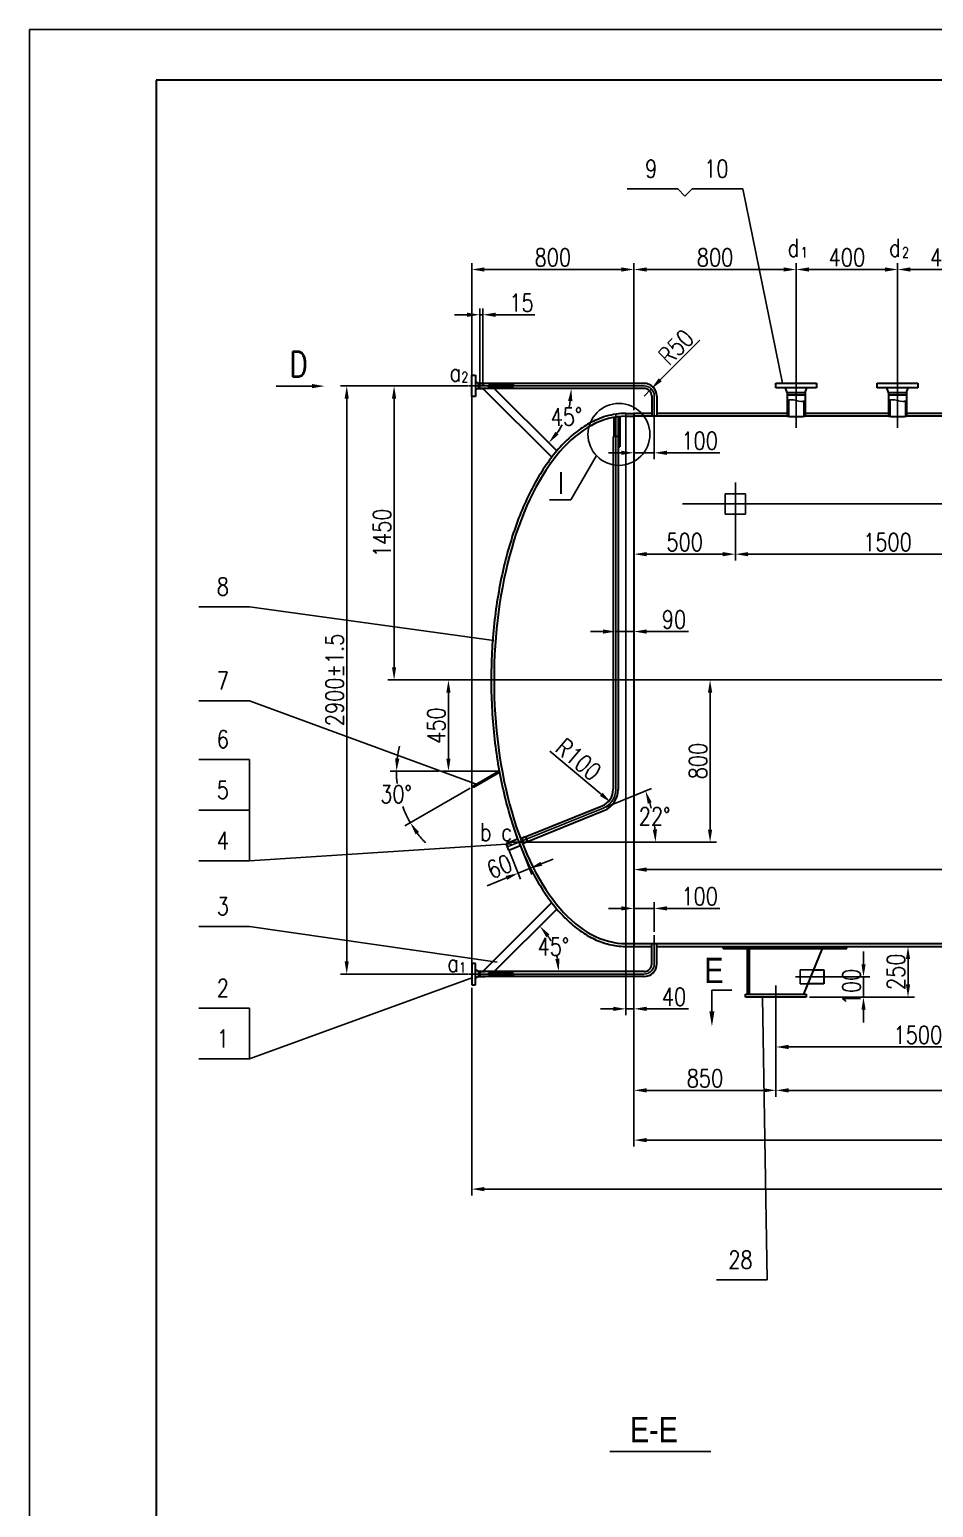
# Model space of a CAD drawing. Header units: millimetres. Extents: x -5725 to -4394, y 10788 to 11382.
# Drawn here: x -5724.9 to -5546.7, y 11091 to 11382.4 of the extents above; entities that cross this region are included whole.
import ezdxf
from ezdxf.enums import TextEntityAlignment as Align
from ezdxf.lldxf.tags import DXFTag

# ---------------------------------------------------------------- set-up
doc = ezdxf.new("R2010")
doc.units = ezdxf.units.MM
doc.linetypes.add('ACAD_ISO02W100', pattern=[15, 12, -3])
doc.layers.get('0').update_dxf_attribs({"lineweight": 30})
for name, color, linetype in [('1', 2, 'Continuous'), ('2', 3, 'D-1'), ('5', 5, 'ACAD_ISO02W100'), ('细实线层', 2, 'Continuous')]:
    doc.layers.add(name, color=color, linetype=linetype)
doc.styles.add('HZ', font='hztxt_e.shx', dxfattribs={"width": 0.95, "bigfont": 'HZTXT.SHX'})
doc.styles.add('HZTXT', font='simplex.shx', dxfattribs={"width": 0.8, "bigfont": 'HZTXT.SHX'})
doc.styles.get("Standard").update_dxf_attribs({"font": 'txt.shx', "bigfont": 'hztxt.shx'})
doc.styles.add('设备室字体', font='simplex.shx', dxfattribs={"width": 0.8, "bigfont": 'HZTXT.SHX'})
tags = doc.linetypes.add('D-1', pattern=[34, 30, -1.5, 1, -1.5]).pattern_tags.tags
tags[10:11] = [DXFTag(74, 4), DXFTag(75, 0), DXFTag(340, '0'), DXFTag(46, 1.0), DXFTag(50, 0.0), DXFTag(44, 0.0), DXFTag(45, 0.0)]
tags[8:9] = [DXFTag(74, 4), DXFTag(75, 0), DXFTag(340, '0'), DXFTag(46, 1.0), DXFTag(50, 0.0), DXFTag(44, 0.0), DXFTag(45, 0.0)]
tags[6:7] = [DXFTag(74, 4), DXFTag(75, 0), DXFTag(340, '0'), DXFTag(46, 1.0), DXFTag(50, 0.0), DXFTag(44, 0.0), DXFTag(45, 0.0)]
tags[4:5] = [DXFTag(74, 4), DXFTag(75, 0), DXFTag(340, '0'), DXFTag(46, 1.0), DXFTag(50, 0.0), DXFTag(44, 0.0), DXFTag(45, 0.0)]
doc.dimstyles.new('ISO-25', dxfattribs={"dimtxt": 3.5, "dimasz": 2.5, "dimexe": 1.25, "dimexo": 0.625, "dimtad": 1, "dimlfac": 15, "dimtxsty": 'Standard', "dimcen": 2.5, "dimadec": 0, "dimazin": 0, "dimtfac": 1, "dimtmove": 0, "dimatfit": 3, "dimfxl": 1.25, "dimarcsym": 0})

# ---------------------------------------------------------------- blocks, each defined once
blk = doc.blocks.new('*D110')
at = {"layer": '1', "color": 0, "lineweight": -2}
for p, q in [((-5637.73, 11312.79), (-5637.73, 11336.36)), ((-5605.73, 11307.35), (-5605.73, 11336.36)), ((-5635.23, 11335.11), (-5608.23, 11335.11))]:
    blk.add_line(p, q, dxfattribs=at)
at = {"layer": '1', "color": 0}
for points in [[(-5635.23, 11335.53), (-5635.23, 11334.7), (-5637.73, 11335.11)], [(-5608.23, 11335.53), (-5608.23, 11334.7), (-5605.73, 11335.11)]]:
    blk.add_solid(points, dxfattribs=at)
at = {"layer": 'DEFPOINTS', "color": 0}
for p in [(-5605.73, 11335.11), (-5637.73, 11312.16), (-5605.73, 11306.72)]:
    blk.add_point(p, dxfattribs=at)
at = {"layer": '1', "color": 0, "insert": (-5621.73, 11337.49), "char_height": 3.5, "attachment_point": 5, "style": 'HZTXT'}
blk.add_mtext('800', dxfattribs=at)
blk = doc.blocks.new('*D111')
at = {"layer": '1', "color": 0, "lineweight": -2}
for p, q in [((-5605.73, 11307.35), (-5605.73, 11336.36)), ((-5573.73, 11306.74), (-5573.73, 11336.36)), ((-5603.23, 11335.11), (-5576.23, 11335.11))]:
    blk.add_line(p, q, dxfattribs=at)
at = {"layer": '1', "color": 0}
for points in [[(-5603.23, 11335.53), (-5603.23, 11334.7), (-5605.73, 11335.11)], [(-5576.23, 11335.53), (-5576.23, 11334.7), (-5573.73, 11335.11)]]:
    blk.add_solid(points, dxfattribs=at)
at = {"layer": 'DEFPOINTS', "color": 0}
for p in [(-5573.73, 11335.11), (-5605.73, 11306.72), (-5573.73, 11306.11)]:
    blk.add_point(p, dxfattribs=at)
at = {"layer": '1', "color": 0, "insert": (-5589.73, 11337.49), "char_height": 3.5, "attachment_point": 5, "style": 'HZTXT'}
blk.add_mtext('800', dxfattribs=at)
blk = doc.blocks.new('*D112')
at = {"layer": '1', "color": 0, "lineweight": -2}
for p, q in [((-5573.73, 11306.74), (-5573.73, 11336.36)), ((-5553.73, 11313.35), (-5553.73, 11336.36)), ((-5571.23, 11335.11), (-5556.23, 11335.11))]:
    blk.add_line(p, q, dxfattribs=at)
at = {"layer": '1', "color": 0}
for points in [[(-5571.23, 11335.53), (-5571.23, 11334.7), (-5573.73, 11335.11)], [(-5556.23, 11335.53), (-5556.23, 11334.7), (-5553.73, 11335.11)]]:
    blk.add_solid(points, dxfattribs=at)
at = {"layer": 'DEFPOINTS', "color": 0}
for p in [(-5553.73, 11335.11), (-5553.73, 11312.72), (-5573.73, 11306.11)]:
    blk.add_point(p, dxfattribs=at)
at = {"layer": '1', "color": 0, "insert": (-5563.73, 11337.49), "char_height": 3.5, "attachment_point": 5, "style": 'HZTXT'}
blk.add_mtext('400', dxfattribs=at)
blk = doc.blocks.new('*D113')
at = {"layer": '1', "color": 0, "lineweight": -2}
for p, q in [((-5553.73, 11313.35), (-5553.73, 11336.36)), ((-5533.73, 11313.35), (-5533.73, 11336.36)), ((-5551.23, 11335.11), (-5536.23, 11335.11))]:
    blk.add_line(p, q, dxfattribs=at)
at = {"layer": '1', "color": 0}
for points in [[(-5551.23, 11335.53), (-5551.23, 11334.7), (-5553.73, 11335.11)], [(-5536.23, 11335.53), (-5536.23, 11334.7), (-5533.73, 11335.11)]]:
    blk.add_solid(points, dxfattribs=at)
at = {"layer": 'DEFPOINTS', "color": 0}
for p in [(-5533.73, 11335.11), (-5553.73, 11312.72), (-5533.73, 11312.72)]:
    blk.add_point(p, dxfattribs=at)
at = {"layer": '1', "color": 0, "insert": (-5543.73, 11337.49), "char_height": 3.5, "attachment_point": 5, "style": 'HZTXT'}
blk.add_mtext('400', dxfattribs=at)
blk = doc.blocks.new('*D115')
at = {"layer": '1', "color": 0, "lineweight": -2}
blk.add_line((-5622.31, 11240.11), (-5612.19, 11231.61), dxfattribs=at)
at = {"layer": '1', "color": 0}
blk.add_solid([(-5611.92, 11231.93), (-5612.45, 11231.29), (-5610.27, 11230)], dxfattribs=at)
at = {"layer": 'DEFPOINTS', "color": 0}
for p in [(-5613.33, 11232.57), (-5610.27, 11230)]:
    blk.add_point(p, dxfattribs=at)
at = {"layer": '1', "color": 0, "insert": (-5616.68, 11238.48), "char_height": 3.5, "attachment_point": 5, "rotation": 319.9974, "style": 'HZTXT'}
blk.add_mtext('R100', dxfattribs=at)
blk = doc.blocks.new('*D116')
at = {"layer": '1', "color": 0, "lineweight": -2}
for p, q in [((-5592.72, 11321.18), (-5600.55, 11313.34)), ((-5603.73, 11310.16), (-5602.32, 11311.58))]:
    blk.add_line(p, q, dxfattribs=at)
at = {"layer": '1', "color": 0}
blk.add_solid([(-5600.85, 11313.64), (-5600.26, 11313.05), (-5602.32, 11311.58)], dxfattribs=at)
at = {"layer": 'DEFPOINTS', "color": 0}
for p in [(-5603.73, 11310.16), (-5602.32, 11311.58)]:
    blk.add_point(p, dxfattribs=at)
at = {"layer": '1', "color": 0, "insert": (-5597.43, 11319.82), "char_height": 3.5, "attachment_point": 5, "rotation": 45, "style": 'HZTXT'}
blk.add_mtext('R50', dxfattribs=at)
blk = doc.blocks.new('*D117')
at = {"layer": '1', "color": 0, "lineweight": -2}
for p, q in [((-5605.73, 11204.48), (-5605.73, 11210.35)), ((-5601.73, 11204.48), (-5601.73, 11210.35)), ((-5608.23, 11209.1), (-5610.73, 11209.1)), ((-5605.73, 11209.1), (-5601.73, 11209.1)), ((-5599.23, 11209.1), (-5588.82, 11209.1))]:
    blk.add_line(p, q, dxfattribs=at)
at = {"layer": '1', "color": 0}
for points in [[(-5608.23, 11209.52), (-5608.23, 11208.69), (-5605.73, 11209.1)], [(-5599.23, 11209.52), (-5599.23, 11208.69), (-5601.73, 11209.1)]]:
    blk.add_solid(points, dxfattribs=at)
at = {"layer": 'DEFPOINTS', "color": 0}
for p in [(-5605.73, 11209.1), (-5605.73, 11203.85), (-5601.73, 11203.85)]:
    blk.add_point(p, dxfattribs=at)
at = {"layer": '1', "color": 0, "insert": (-5592.78, 11211.48), "char_height": 3.5, "attachment_point": 5, "style": 'HZTXT'}
blk.add_mtext('100', dxfattribs=at)
blk = doc.blocks.new('*D118')
at = {"layer": '1', "color": 0, "lineweight": -2}
for p, q in [((-5638.36, 11312.16), (-5654.29, 11312.16)), ((-5653.04, 11256.66), (-5653.04, 11309.66)), ((-5640.39, 11254.16), (-5654.29, 11254.16))]:
    blk.add_line(p, q, dxfattribs=at)
at = {"layer": '1', "color": 0}
for points in [[(-5653.46, 11309.66), (-5652.63, 11309.66), (-5653.04, 11312.16)], [(-5653.46, 11256.66), (-5652.63, 11256.66), (-5653.04, 11254.16)]]:
    blk.add_solid(points, dxfattribs=at)
at = {"layer": 'DEFPOINTS', "color": 0}
for p in [(-5653.04, 11312.16), (-5637.73, 11312.16), (-5639.77, 11254.16)]:
    blk.add_point(p, dxfattribs=at)
at = {"layer": '1', "color": 0, "insert": (-5655.42, 11283.16), "char_height": 3.5, "attachment_point": 5, "rotation": 90, "style": 'HZTXT'}
blk.add_mtext('1450', dxfattribs=at)
blk = doc.blocks.new('*D119')
at = {"layer": '1', "color": 0, "lineweight": -2}
for p, q in [((-5632.85, 11254.16), (-5643.57, 11254.16)), ((-5642.32, 11251.66), (-5642.32, 11238.66)), ((-5632.92, 11236.16), (-5643.57, 11236.16))]:
    blk.add_line(p, q, dxfattribs=at)
at = {"layer": '1', "color": 0}
for points in [[(-5642.74, 11251.66), (-5641.91, 11251.66), (-5642.32, 11254.16)], [(-5642.74, 11238.66), (-5641.91, 11238.66), (-5642.32, 11236.16)]]:
    blk.add_solid(points, dxfattribs=at)
at = {"layer": 'DEFPOINTS', "color": 0}
for p in [(-5632.22, 11254.16), (-5642.32, 11236.16), (-5632.3, 11236.16)]:
    blk.add_point(p, dxfattribs=at)
at = {"layer": '1', "color": 0, "insert": (-5644.7, 11245.16), "char_height": 3.5, "attachment_point": 5, "rotation": 90, "style": 'HZTXT'}
blk.add_mtext('450', dxfattribs=at)
blk = doc.blocks.new('*D120')
at = {"layer": '1', "color": 0, "lineweight": -2}
for p, q in [((-5611.83, 11263.7), (-5614.33, 11263.7)), ((-5609.33, 11256.37), (-5609.33, 11264.95)), ((-5609.33, 11263.7), (-5605.73, 11263.7)), ((-5605.73, 11256.37), (-5605.73, 11264.95)), ((-5603.23, 11263.7), (-5594.95, 11263.7))]:
    blk.add_line(p, q, dxfattribs=at)
at = {"layer": '1', "color": 0}
for points in [[(-5611.83, 11264.12), (-5611.83, 11263.29), (-5609.33, 11263.7)], [(-5603.23, 11264.12), (-5603.23, 11263.29), (-5605.73, 11263.7)]]:
    blk.add_solid(points, dxfattribs=at)
at = {"layer": 'DEFPOINTS', "color": 0}
for p in [(-5609.33, 11263.7), (-5609.33, 11255.75), (-5605.73, 11255.75)]:
    blk.add_point(p, dxfattribs=at)
at = {"layer": '1', "color": 0, "insert": (-5597.84, 11266.08), "char_height": 3.5, "attachment_point": 5, "style": 'HZTXT'}
blk.add_mtext('90', dxfattribs=at)
blk = doc.blocks.new('*D121')
at = {"layer": '1', "color": 0, "lineweight": -2}
for p, q in [((-5605.73, 11284.52), (-5605.73, 11277.72)), ((-5585.73, 11284.1), (-5585.73, 11277.72)), ((-5603.23, 11278.97), (-5588.23, 11278.97))]:
    blk.add_line(p, q, dxfattribs=at)
at = {"layer": '1', "color": 0}
for points in [[(-5603.23, 11279.38), (-5603.23, 11278.55), (-5605.73, 11278.97)], [(-5588.23, 11279.38), (-5588.23, 11278.55), (-5585.73, 11278.97)]]:
    blk.add_solid(points, dxfattribs=at)
at = {"layer": 'DEFPOINTS', "color": 0}
for p in [(-5605.73, 11285.15), (-5585.73, 11284.72), (-5585.73, 11278.97)]:
    blk.add_point(p, dxfattribs=at)
at = {"layer": '1', "color": 0, "insert": (-5595.73, 11281.34), "char_height": 3.5, "attachment_point": 5, "style": 'HZTXT'}
blk.add_mtext('500', dxfattribs=at)
blk = doc.blocks.new('*D122')
at = {"layer": '1', "color": 0, "lineweight": -2}
for p, q in [((-5585.73, 11286.25), (-5585.73, 11277.72)), ((-5525.73, 11288.25), (-5525.73, 11277.72)), ((-5583.23, 11278.97), (-5528.23, 11278.97))]:
    blk.add_line(p, q, dxfattribs=at)
at = {"layer": '1', "color": 0}
for points in [[(-5583.23, 11279.38), (-5583.23, 11278.55), (-5585.73, 11278.97)], [(-5528.23, 11279.38), (-5528.23, 11278.55), (-5525.73, 11278.97)]]:
    blk.add_solid(points, dxfattribs=at)
at = {"layer": 'DEFPOINTS', "color": 0}
for p in [(-5585.73, 11286.87), (-5525.73, 11288.87), (-5525.73, 11278.97)]:
    blk.add_point(p, dxfattribs=at)
at = {"layer": '1', "color": 0, "insert": (-5555.73, 11281.34), "char_height": 3.5, "attachment_point": 5, "style": 'HZTXT'}
blk.add_mtext('1500', dxfattribs=at)
blk = doc.blocks.new('*D124')
at = {"layer": '1', "color": 0, "lineweight": -2}
for p, q in [((-5560.46, 11198.1), (-5560.46, 11200.6)), ((-5567.67, 11195.6), (-5559.21, 11195.6)), ((-5560.46, 11191.6), (-5560.46, 11195.6)), ((-5571.11, 11191.6), (-5559.21, 11191.6)), ((-5560.46, 11189.1), (-5560.46, 11186.6))]:
    blk.add_line(p, q, dxfattribs=at)
at = {"layer": '1', "color": 0}
for points in [[(-5560.87, 11198.1), (-5560.04, 11198.1), (-5560.46, 11195.6)], [(-5560.87, 11189.1), (-5560.04, 11189.1), (-5560.46, 11191.6)]]:
    blk.add_solid(points, dxfattribs=at)
at = {"layer": 'DEFPOINTS', "color": 0}
for p in [(-5568.3, 11195.6), (-5560.46, 11195.6), (-5571.73, 11191.6)]:
    blk.add_point(p, dxfattribs=at)
at = {"layer": '1', "color": 0, "insert": (-5562.83, 11193.6), "char_height": 3.5, "attachment_point": 5, "rotation": 90, "style": 'HZTXT'}
blk.add_mtext('100', dxfattribs=at)
blk = doc.blocks.new('*D125')
at = {"layer": '1', "color": 0, "lineweight": -2}
for p, q in [((-5605.73, 11200.98), (-5605.73, 11171.97)), ((-5577.73, 11190.98), (-5577.73, 11171.97)), ((-5603.23, 11173.22), (-5580.23, 11173.22))]:
    blk.add_line(p, q, dxfattribs=at)
at = {"layer": '1', "color": 0}
for points in [[(-5603.23, 11173.64), (-5603.23, 11172.8), (-5605.73, 11173.22)], [(-5580.23, 11173.64), (-5580.23, 11172.8), (-5577.73, 11173.22)]]:
    blk.add_solid(points, dxfattribs=at)
at = {"layer": 'DEFPOINTS', "color": 0}
for p in [(-5605.73, 11201.6), (-5577.73, 11191.6), (-5577.73, 11173.22)]:
    blk.add_point(p, dxfattribs=at)
at = {"layer": '1', "color": 0, "insert": (-5591.73, 11175.59), "char_height": 3.5, "attachment_point": 5, "style": 'HZTXT'}
blk.add_mtext('850', dxfattribs=at)
blk = doc.blocks.new('*D126')
at = {"layer": '1', "color": 0, "lineweight": -2}
for p, q in [((-5521.73, 11194.98), (-5521.73, 11180.52)), ((-5577.73, 11190.98), (-5577.73, 11180.52)), ((-5575.23, 11181.77), (-5524.23, 11181.77))]:
    blk.add_line(p, q, dxfattribs=at)
at = {"layer": '1', "color": 0}
for points in [[(-5575.23, 11182.19), (-5575.23, 11181.35), (-5577.73, 11181.77)], [(-5524.23, 11182.19), (-5524.23, 11181.35), (-5521.73, 11181.77)]]:
    blk.add_solid(points, dxfattribs=at)
at = {"layer": 'DEFPOINTS', "color": 0}
for p in [(-5521.73, 11195.6), (-5577.73, 11191.6), (-5521.73, 11181.77)]:
    blk.add_point(p, dxfattribs=at)
at = {"layer": '1', "color": 0, "insert": (-5549.73, 11184.15), "char_height": 3.5, "attachment_point": 5, "style": 'HZTXT'}
blk.add_mtext('1500', dxfattribs=at)
blk = doc.blocks.new('*D131')
at = {"layer": '1', "color": 0, "lineweight": -2}
for p, q in [((-5293.73, 11190.98), (-5293.73, 11171.97)), ((-5577.73, 11175.76), (-5577.73, 11171.97)), ((-5575.23, 11173.22), (-5296.23, 11173.22))]:
    blk.add_line(p, q, dxfattribs=at)
at = {"layer": '1', "color": 0}
for points in [[(-5575.23, 11173.64), (-5575.23, 11172.8), (-5577.73, 11173.22)], [(-5296.23, 11173.64), (-5296.23, 11172.8), (-5293.73, 11173.22)]]:
    blk.add_solid(points, dxfattribs=at)
at = {"layer": 'DEFPOINTS', "color": 0}
for p in [(-5293.73, 11191.6), (-5577.73, 11176.38), (-5293.73, 11173.22)]:
    blk.add_point(p, dxfattribs=at)
at = {"layer": '1', "color": 0, "insert": (-5435.73, 11175.59), "char_height": 3.5, "attachment_point": 5, "style": 'HZTXT'}
blk.add_mtext('7100', dxfattribs=at)
blk = doc.blocks.new('*D133')
at = {"layer": '1', "color": 0, "lineweight": -2}
for p, q in [((-5571.11, 11201.6), (-5550.43, 11201.6)), ((-5551.68, 11194.1), (-5551.68, 11199.1)), ((-5571.11, 11191.6), (-5550.43, 11191.6))]:
    blk.add_line(p, q, dxfattribs=at)
at = {"layer": '1', "color": 0}
for points in [[(-5552.09, 11199.1), (-5551.26, 11199.1), (-5551.68, 11201.6)], [(-5552.09, 11194.1), (-5551.26, 11194.1), (-5551.68, 11191.6)]]:
    blk.add_solid(points, dxfattribs=at)
at = {"layer": 'DEFPOINTS', "color": 0}
for p in [(-5571.73, 11201.6), (-5551.68, 11201.6), (-5571.73, 11191.6)]:
    blk.add_point(p, dxfattribs=at)
at = {"layer": '1', "color": 0, "insert": (-5554.05, 11196.6), "char_height": 3.5, "attachment_point": 5, "rotation": 90, "style": 'HZTXT'}
blk.add_mtext('250', dxfattribs=at)
blk = doc.blocks.new('*D135')
at = {"layer": '1', "color": 0, "lineweight": -2}
for p, q in [((-5605.73, 11200.98), (-5605.73, 11162.15)), ((-5265.73, 11200.98), (-5265.73, 11162.15)), ((-5603.23, 11163.4), (-5268.23, 11163.4))]:
    blk.add_line(p, q, dxfattribs=at)
at = {"layer": '1', "color": 0}
for points in [[(-5603.23, 11163.82), (-5603.23, 11162.99), (-5605.73, 11163.4)], [(-5268.23, 11163.82), (-5268.23, 11162.99), (-5265.73, 11163.4)]]:
    blk.add_solid(points, dxfattribs=at)
at = {"layer": 'DEFPOINTS', "color": 0}
for p in [(-5605.73, 11201.6), (-5265.73, 11201.6), (-5265.73, 11163.4)]:
    blk.add_point(p, dxfattribs=at)
at = {"layer": '1', "color": 0, "insert": (-5435.73, 11165.78), "char_height": 3.5, "attachment_point": 5, "style": 'HZTXT'}
blk.add_mtext('8500', dxfattribs=at)
blk = doc.blocks.new('*D138')
at = {"layer": '1', "color": 0, "lineweight": -2}
for p, q in [((-5607.33, 11201.54), (-5607.33, 11188.04)), ((-5605.73, 11201.54), (-5605.73, 11188.04)), ((-5609.83, 11189.29), (-5612.33, 11189.29)), ((-5607.33, 11189.29), (-5605.73, 11189.29)), ((-5603.23, 11189.29), (-5594.95, 11189.29))]:
    blk.add_line(p, q, dxfattribs=at)
at = {"layer": '1', "color": 0}
for points in [[(-5609.83, 11189.71), (-5609.83, 11188.88), (-5607.33, 11189.29)], [(-5603.23, 11189.71), (-5603.23, 11188.88), (-5605.73, 11189.29)]]:
    blk.add_solid(points, dxfattribs=at)
at = {"layer": 'DEFPOINTS', "color": 0}
for p in [(-5607.33, 11202.16), (-5605.73, 11202.16), (-5605.73, 11189.29)]:
    blk.add_point(p, dxfattribs=at)
at = {"layer": '1', "color": 0, "insert": (-5597.84, 11191.67), "char_height": 3.5, "attachment_point": 5, "style": 'HZTXT'}
blk.add_mtext('40', dxfattribs=at)
blk = doc.blocks.new('*D139')
at = {"layer": '1', "color": 0, "lineweight": -2}
for p, q in [((-5237.57, 11253.54), (-5237.57, 11152.49)), ((-5637.73, 11193.44), (-5637.73, 11152.49)), ((-5240.07, 11153.74), (-5635.23, 11153.74))]:
    blk.add_line(p, q, dxfattribs=at)
at = {"layer": '1', "color": 0}
for points in [[(-5635.23, 11154.16), (-5635.23, 11153.32), (-5637.73, 11153.74)], [(-5240.07, 11154.16), (-5240.07, 11153.32), (-5237.57, 11153.74)]]:
    blk.add_solid(points, dxfattribs=at)
at = {"layer": 'DEFPOINTS', "color": 0}
for p in [(-5237.57, 11254.16), (-5637.73, 11194.06), (-5637.73, 11153.74)]:
    blk.add_point(p, dxfattribs=at)
at = {"layer": '1', "color": 0, "insert": (-5437.65, 11156.12), "char_height": 3.5, "attachment_point": 5, "style": 'HZTXT'}
blk.add_mtext('10006', dxfattribs=at)
blk = doc.blocks.new('*D140')
at = {"layer": '1', "color": 0, "lineweight": -2}
for p, q in [((-5638.36, 11312.16), (-5663.63, 11312.16)), ((-5662.38, 11198.66), (-5662.38, 11309.66)), ((-5638.36, 11196.16), (-5663.63, 11196.16))]:
    blk.add_line(p, q, dxfattribs=at)
at = {"layer": '1', "color": 0}
for points in [[(-5662.8, 11309.66), (-5661.97, 11309.66), (-5662.38, 11312.16)], [(-5662.8, 11198.66), (-5661.97, 11198.66), (-5662.38, 11196.16)]]:
    blk.add_solid(points, dxfattribs=at)
at = {"layer": 'DEFPOINTS', "color": 0}
for p in [(-5662.38, 11312.16), (-5637.73, 11312.16), (-5637.73, 11196.16)]:
    blk.add_point(p, dxfattribs=at)
at = {"layer": '1', "color": 0, "insert": (-5664.76, 11254.16), "char_height": 3.5, "attachment_point": 5, "rotation": 90, "style": 'HZTXT'}
blk.add_mtext('2900%%p1.5', dxfattribs=at)
blk = doc.blocks.new('*D145')
at = {"layer": '1', "color": 0, "lineweight": -2}
for p, q in [((-5619.76, 11254.16), (-5589.47, 11254.16)), ((-5590.72, 11224.66), (-5590.72, 11251.66)), ((-5619.76, 11222.16), (-5589.47, 11222.16))]:
    blk.add_line(p, q, dxfattribs=at)
at = {"layer": '1', "color": 0}
for points in [[(-5591.14, 11251.66), (-5590.3, 11251.66), (-5590.72, 11254.16)], [(-5591.14, 11224.66), (-5590.3, 11224.66), (-5590.72, 11222.16)]]:
    blk.add_solid(points, dxfattribs=at)
at = {"layer": 'DEFPOINTS', "color": 0}
for p in [(-5620.38, 11254.16), (-5590.72, 11254.16), (-5620.38, 11222.16)]:
    blk.add_point(p, dxfattribs=at)
at = {"layer": '1', "color": 0, "insert": (-5593.09, 11238.16), "char_height": 3.5, "attachment_point": 5, "rotation": 90, "style": 'HZTXT'}
blk.add_mtext('800', dxfattribs=at)
blk = doc.blocks.new('*D146')
at = {"layer": '1', "color": 0, "lineweight": -2}
for p, q in [((-5605.73, 11253.54), (-5605.73, 11215.51)), ((-5435.73, 11253.41), (-5435.73, 11215.51)), ((-5438.23, 11216.76), (-5603.23, 11216.76))]:
    blk.add_line(p, q, dxfattribs=at)
at = {"layer": '1', "color": 0}
for points in [[(-5603.23, 11217.18), (-5603.23, 11216.34), (-5605.73, 11216.76)], [(-5438.23, 11217.18), (-5438.23, 11216.34), (-5435.73, 11216.76)]]:
    blk.add_solid(points, dxfattribs=at)
at = {"layer": 'DEFPOINTS', "color": 0}
for p in [(-5605.73, 11254.16), (-5435.73, 11254.03), (-5605.73, 11216.76)]:
    blk.add_point(p, dxfattribs=at)
at = {"layer": '1', "color": 0, "insert": (-5520.73, 11219.13), "char_height": 3.5, "attachment_point": 5, "style": 'HZTXT'}
blk.add_mtext('4250', dxfattribs=at)
blk = doc.blocks.new('*D193')
at = {"layer": '1', "color": 0, "lineweight": -2}
for p, q in [((-5636.13, 11312.29), (-5636.13, 11327.44)), ((-5635.53, 11312.29), (-5635.53, 11327.44)), ((-5638.63, 11326.19), (-5641.13, 11326.19)), ((-5636.13, 11326.19), (-5635.53, 11326.19)), ((-5633.03, 11326.19), (-5625.28, 11326.19))]:
    blk.add_line(p, q, dxfattribs=at)
at = {"layer": '1', "color": 0}
for points in [[(-5638.63, 11326.6), (-5638.63, 11325.77), (-5636.13, 11326.19)], [(-5633.03, 11326.6), (-5633.03, 11325.77), (-5635.53, 11326.19)]]:
    blk.add_solid(points, dxfattribs=at)
at = {"layer": 'DEFPOINTS', "color": 0}
for p in [(-5635.53, 11326.19), (-5636.13, 11311.66), (-5635.53, 11311.66)]:
    blk.add_point(p, dxfattribs=at)
at = {"layer": '1', "color": 0, "insert": (-5627.91, 11328.56), "char_height": 3.5, "attachment_point": 5, "style": 'HZTXT'}
blk.add_mtext('15', dxfattribs=at)

msp = doc.modelspace()

# ---------------------------------------------------------------- linework, layer by layer
for p, q in [((-5699.94305, 11372.43691), (-5699.94305, 10798.43691)), ((-4893.94305, 11372.43691), (-5699.94305, 11372.43691)), ((-5637.73441, 11310.06101), (-5637.73441, 11314.26101)), ((-5637.73441, 11314.26101), (-5637.01441, 11314.26101)), ((-5637.01441, 11314.26101), (-5637.01441, 11310.06101)), ((-5636.37441, 11312.66101), (-5637.01441, 11312.96101)), ((-5603.73441, 11312.66101), (-5636.37441, 11312.66101)), ((-5636.37441, 11311.66101), (-5636.37441, 11312.66101)), ((-5636.37441, 11312.66101), (-5635.1442, 11312.66101)), ((-5636.13441, 11311.66101), (-5636.13441, 11312.66101)), ((-5629.50843, 11312.46101), (-5634.28655, 11312.46101)), ((-5577.73441, 11312.72101), (-5569.73441, 11312.72101)), ((-5577.73441, 11311.76101), (-5577.73441, 11312.72101)), ((-5569.73441, 11312.72101), (-5569.73441, 11311.76101)), ((-5557.73441, 11312.72101), (-5549.73441, 11312.72101)), ((-5557.73441, 11311.76101), (-5557.73441, 11312.72101)), ((-5549.73441, 11312.72101), (-5549.73441, 11311.76101)), ((-5637.01441, 11310.06101), (-5637.73441, 11310.06101)), ((-5636.37441, 11311.66101), (-5637.01441, 11311.36101)), ((-5603.73441, 11311.66101), (-5636.37441, 11311.66101)), ((-5636.37441, 11311.66101), (-5635.1442, 11311.66101)), ((-5635.53441, 11311.66101), (-5621.95968, 11298.08628)), ((-5629.60971, 11311.86101), (-5634.40354, 11311.86101)), ((-5633.27167, 11311.66101), (-5620.94881, 11299.33816)), ((-5602.23441, 11310.16101), (-5602.23441, 11306.16101)), ((-5601.23441, 11310.16101), (-5601.23441, 11306.16101)), ((-5569.73441, 11311.76101), (-5577.73441, 11311.76101)), ((-5575.51441, 11310.88101), (-5575.83441, 11311.76101)), ((-5575.51441, 11310.88101), (-5571.95441, 11310.88101)), ((-5575.51441, 11310.88101), (-5575.51441, 11306.16101)), ((-5575.51441, 11310.40101), (-5571.95441, 11310.40101)), ((-5571.95441, 11310.88101), (-5571.63441, 11311.76101)), ((-5571.95441, 11310.88101), (-5571.95441, 11306.16101)), ((-5549.73441, 11311.76101), (-5557.73441, 11311.76101)), ((-5555.51441, 11310.88101), (-5555.83441, 11311.76101)), ((-5555.51441, 11310.88101), (-5551.95441, 11310.88101)), ((-5555.51441, 11310.88101), (-5555.51441, 11306.16101)), ((-5555.51441, 11310.40101), (-5551.95441, 11310.40101)), ((-5551.95441, 11310.88101), (-5551.63441, 11311.76101)), ((-5551.95441, 11310.88101), (-5551.95441, 11306.16101)), ((-5607.33441, 11306.72101), (-5605.73441, 11306.72101)), ((-5605.73441, 11306.72101), (-5605.73441, 11201.60101)), ((-5602.23441, 11306.72101), (-5605.73441, 11306.72101)), ((-5575.51441, 11306.72101), (-5601.23441, 11306.72101)), ((-5575.27492, 11309.38021), (-5575.27492, 11309.37172)), ((-5575.27441, 11309.37183), (-5575.27441, 11306.14828)), ((-5572.19441, 11309.13755), (-5572.19441, 11306.14828)), ((-5555.51441, 11306.72101), (-5571.95441, 11306.72101)), ((-5555.27492, 11309.38021), (-5555.27492, 11309.37172)), ((-5555.27441, 11309.37183), (-5555.27441, 11306.14828)), ((-5552.19441, 11309.13755), (-5552.19441, 11306.14828)), ((-5534.87441, 11306.72101), (-5551.95441, 11306.72101)), ((-5609.63779, 11302.16101), (-5609.63779, 11305.95655)), ((-5608.83441, 11306.0744), (-5608.83441, 11232.57378)), ((-5608.51441, 11306.10743), (-5608.51441, 11300.16101)), ((-5607.33441, 11306.16101), (-5605.73441, 11306.16101)), ((-5575.51441, 11306.16101), (-5605.73441, 11306.16101)), ((-5575.27492, 11306.1483), (-5575.27492, 11306.14636)), ((-5555.51441, 11306.16101), (-5571.95441, 11306.16101)), ((-5534.87441, 11306.16101), (-5551.95441, 11306.16101)), ((-5609.83441, 11302.16101), (-5609.83441, 11232.57378)), ((-5608.83441, 11302.16101), (-5609.83441, 11302.16101)), ((-5608.83441, 11300.16101), (-5608.51441, 11300.16101)), ((-5632.29641, 11236.16101), (-5637.49256, 11233.16101)), ((-5632.25014, 11235.91059), (-5637.37256, 11232.95316)), ((-5637.37256, 11232.95316), (-5637.49256, 11233.16101)), ((-5627.87461, 11222.92429), (-5612.02329, 11229.32864)), ((-5627.5, 11221.9971), (-5611.64868, 11228.40146)), ((-5630.91652, 11221.91098), (-5628.67788, 11222.81545)), ((-5628.15247, 11223.00923), (-5627.87461, 11222.92429)), ((-5627.3183, 11223.14905), (-5627.87461, 11222.92429)), ((-5627.87461, 11222.92429), (-5627.5, 11221.9971)), ((-5626.94369, 11222.22187), (-5627.5, 11221.9971)), ((-5627.13286, 11223.22397), (-5626.75826, 11222.29679)), ((-5630.39207, 11220.61293), (-5630.91652, 11221.91098)), ((-5630.39207, 11220.61293), (-5628.17314, 11221.50943)), ((-5627.65408, 11221.71915), (-5627.5, 11221.9971)), ((-5635.53441, 11196.66101), (-5621.95968, 11210.23574)), ((-5633.27167, 11196.66101), (-5620.94881, 11208.98386)), ((-5607.33441, 11202.16101), (-5605.73441, 11202.16101)), ((-5607.33441, 11201.60101), (-5605.73441, 11201.60101)), ((-5605.73441, 11202.16101), (-5522.87441, 11202.16101)), ((-5605.73441, 11201.60101), (-5602.23441, 11201.60101)), ((-5602.23441, 11198.16101), (-5602.23441, 11202.16101)), ((-5601.23441, 11198.16101), (-5601.23441, 11202.16101)), ((-5601.23441, 11201.60101), (-5522.87441, 11201.60101)), ((-5588.13441, 11201.20101), (-5588.13441, 11201.60101)), ((-5563.73441, 11201.20101), (-5563.73441, 11201.60101)), ((-5588.13441, 11201.20101), (-5563.73441, 11201.20101)), ((-5583.33441, 11192.16101), (-5583.33441, 11201.20101)), ((-5582.93441, 11192.16101), (-5582.93441, 11201.20101)), ((-5572.21441, 11192.16101), (-5568.53441, 11201.20101)), ((-5637.73441, 11198.26101), (-5637.73441, 11194.06101)), ((-5637.01441, 11198.26101), (-5637.73441, 11198.26101)), ((-5637.01441, 11194.06101), (-5637.01441, 11198.26101)), ((-5636.37441, 11196.66101), (-5637.01441, 11196.96101)), ((-5603.73441, 11196.66101), (-5636.37441, 11196.66101)), ((-5636.37441, 11196.66101), (-5636.37441, 11195.66101)), ((-5636.37441, 11196.66101), (-5635.1442, 11196.66101)), ((-5636.13441, 11196.66101), (-5636.13441, 11195.66101)), ((-5629.60971, 11196.46101), (-5634.40354, 11196.46101)), ((-5629.50843, 11195.86101), (-5634.28655, 11195.86101)), ((-5570.26033, 11196.96124), (-5568.29924, 11196.96124)), ((-5568.29924, 11196.96124), (-5568.29924, 11194.24078)), ((-5637.73441, 11194.06101), (-5637.01441, 11194.06101)), ((-5636.37441, 11195.66101), (-5637.01441, 11195.36101)), ((-5603.73441, 11195.66101), (-5636.37441, 11195.66101)), ((-5636.37441, 11195.66101), (-5635.1442, 11195.66101)), ((-5568.29924, 11194.24078), (-5571.36777, 11194.24078)), ((-5583.73441, 11191.60101), (-5583.73441, 11192.16101)), ((-5583.73441, 11192.16101), (-5571.73441, 11192.16101)), ((-5577.73441, 11191.60101), (-5583.73441, 11191.60101)), ((-5571.73441, 11191.60101), (-5577.73441, 11191.60101)), ((-5571.73441, 11192.16101), (-5571.73441, 11191.60101))]:
    msp.add_line(p, q)
for centre, radius, start, end in [((-5603.73441, 11310.16101), 2.5, 0, 90), ((-5603.73441, 11310.16101), 1.5, 0, 90), ((-5573.73441, 11337.44294), 31.33253, 266.7432756, 273.2567244), ((-5553.73441, 11337.44294), 31.33253, 266.7432756, 273.2567244), ((-5613.33441, 11232.57378), 3.5, 292, 0), ((-5613.33441, 11232.57378), 4.5, 292, 0), ((-5603.73441, 11198.16101), 1.5, 270, 0), ((-5603.73441, 11198.16101), 2.5, 270, 0)]:
    msp.add_arc(centre, radius, start, end)
msp.add_ellipse((-5607.33441, 11254.16101), major_axis=(0, 52), ratio=0.5, start_param=0, end_param=3.141592654)
msp.add_open_spline([(-5607.33441, 11306.72101), (-5607.97941, 11306.72101), (-5608.62441, 11306.67495), (-5609.90994, 11306.49119), (-5610.55046, 11306.3535), (-5611.8229, 11305.98787), (-5612.4548, 11305.75993), (-5614.046, 11305.06814), (-5614.99677, 11304.54338), (-5616.85772, 11303.29291), (-5617.76794, 11302.56721), (-5619.53826, 11300.92536), (-5620.39837, 11300.00919), (-5622.05968, 11297.99813), (-5622.86088, 11296.90324), (-5624.39602, 11294.54801), (-5625.12995, 11293.28769), (-5626.52269, 11290.61661), (-5627.18149, 11289.20587), (-5628.41668, 11286.2507), (-5628.99308, 11284.70627), (-5630.057, 11281.50206), (-5630.54452, 11279.84228), (-5631.42513, 11276.42709), (-5631.81822, 11274.67169), (-5632.50544, 11271.08618), (-5632.79956, 11269.25608), (-5633.28545, 11265.54301), (-5633.47721, 11263.66005), (-5633.75613, 11259.86376), (-5633.84329, 11257.95045), (-5633.91199, 11254.11633), (-5633.89353, 11252.19553), (-5633.75122, 11248.36942), (-5633.62736, 11246.46412), (-5633.27568, 11242.69177), (-5633.04787, 11240.82474), (-5632.49093, 11237.15124), (-5632.1618, 11235.34478), (-5631.40605, 11231.81398), (-5630.97942, 11230.08964), (-5630.03356, 11226.74362), (-5629.51433, 11225.12194), (-5628.38914, 11222.00049), (-5627.7832, 11220.50074), (-5626.49136, 11217.64094), (-5625.80547, 11216.2809), (-5624.36123, 11213.71667), (-5623.60288, 11212.51249), (-5622.0218, 11210.27439), (-5621.19906, 11209.24047), (-5619.4977, 11207.35563), (-5618.61906, 11206.5047), (-5616.81493, 11204.99711), (-5615.8894, 11204.34044), (-5614.00151, 11203.23138), (-5613.0391, 11202.77902), (-5611.08949, 11202.08712), (-5610.10228, 11201.84765), (-5608.51936, 11201.63987), (-5607.92688, 11201.60101), (-5607.33441, 11201.60101)], degree=3, knots=[0, 0, 0, 0, 0.071349835, 0.071349835, 0.14269967, 0.14269967, 0.214049505, 0.214049505, 0.324126576, 0.324126576, 0.434203648, 0.434203648, 0.544280719, 0.544280719, 0.65435779, 0.65435779, 0.764434861, 0.764434861, 0.874511932, 0.874511932, 0.984589003, 0.984589003, 1.094666074, 1.094666074, 1.204743145, 1.204743145, 1.314820216, 1.314820216, 1.424897287, 1.424897287, 1.534974358, 1.534974358, 1.64505143, 1.64505143, 1.755128501, 1.755128501, 1.865205572, 1.865205572, 1.975282643, 1.975282643, 2.085359714, 2.085359714, 2.195436785, 2.195436785, 2.305513856, 2.305513856, 2.415590927, 2.415590927, 2.525667998, 2.525667998, 2.635745069, 2.635745069, 2.74582214, 2.74582214, 2.855899212, 2.855899212, 2.965976283, 2.965976283, 3.076053354, 3.076053354, 3.141592654, 3.141592654, 3.141592654, 3.141592654])
at = {"layer": '1'}
for p, q in [((-5597.08535, 11350.99281), (-5607.08535, 11350.99281)), ((-5595.67114, 11349.57859), (-5597.08535, 11350.99281)), ((-5594.25692, 11350.99281), (-5595.67114, 11349.57859)), ((-5584.25692, 11350.99281), (-5594.25692, 11350.99281)), ((-5584.25692, 11350.99281), (-5576.40123, 11312.72101)), ((-5676.31287, 11312.11536), (-5669.24132, 11312.11536)), ((-5637.73441, 11198.26101), (-5637.73441, 11310.06101)), ((-5605.73441, 11305.53601), (-5605.73441, 11297.7096)), ((-5601.73441, 11305.53601), (-5601.73441, 11297.7096)), ((-5613.14175, 11298.40062), (-5618.17796, 11289.67766)), ((-5608.23441, 11298.9596), (-5610.73441, 11298.9596)), ((-5605.73441, 11298.9596), (-5601.73441, 11298.9596)), ((-5599.23441, 11298.9596), (-5588.81774, 11298.9596)), ((-5618.17796, 11289.67766), (-5622.39553, 11289.67766)), ((-5681.56915, 11268.59457), (-5691.56915, 11268.59457)), ((-5681.56915, 11268.59457), (-5633.35684, 11261.92828)), ((-5681.56915, 11250.04563), (-5691.56915, 11250.04563)), ((-5681.56915, 11250.04563), (-5636.67019, 11233.54417)), ((-5681.56915, 11238.48889), (-5691.56915, 11238.48889)), ((-5681.56915, 11238.48889), (-5681.56915, 11218.48889)), ((-5644.19736, 11236.16101), (-5653.82413, 11236.16101)), ((-5632.29641, 11236.16101), (-5643.57236, 11236.16101)), ((-5638.03383, 11232.84851), (-5650.93996, 11225.39715)), ((-5611.25649, 11229.09918), (-5602.28788, 11232.72273)), ((-5681.56915, 11228.48889), (-5691.56915, 11228.48889)), ((-5618.02715, 11222.16101), (-5600.23489, 11222.16101)), ((-5681.56915, 11218.48889), (-5629.8639, 11221.81029)), ((-5630.42017, 11220.68247), (-5628.08463, 11214.9018)), ((-5628.19493, 11221.58152), (-5625.85938, 11215.80085)), ((-5681.56915, 11218.48889), (-5691.56915, 11218.48889)), ((-5626.32764, 11216.95983), (-5628.55288, 11216.06078)), ((-5624.00968, 11217.89635), (-5621.69172, 11218.83287)), ((-5630.87084, 11215.12426), (-5634.71093, 11213.57277)), ((-5681.56915, 11205.54145), (-5691.56915, 11205.54145)), ((-5681.56915, 11205.54145), (-5632.68908, 11198.51637)), ((-5681.56915, 11179.43813), (-5637.4969, 11195.46349)), ((-5590.35873, 11188.82423), (-5590.35873, 11193.00715)), ((-5590.35873, 11193.00715), (-5586.43303, 11193.00715)), ((-5577.73441, 11193.90741), (-5577.73441, 11190.29345)), ((-5579.4824, 11135.82577), (-5580.35984, 11191.60101)), ((-5681.56915, 11189.43813), (-5691.56915, 11189.43813)), ((-5681.56915, 11179.43813), (-5681.56915, 11189.43813)), ((-5681.56915, 11179.43813), (-5691.56915, 11179.43813)), ((-5579.4824, 11135.82577), (-5589.4824, 11135.82577)), ((-5610.45945, 11101.971), (-5590.5747, 11101.971))]:
    msp.add_line(p, q, dxfattribs=at)
msp.add_circle((-5608.69528, 11302.58943), 6.10878, dxfattribs=at)
for centre, radius, start, end in [((-5633.27167, 11311.66101), 15.18061, 345.9840089, 350.5536224), ((-5633.27167, 11311.66101), 15.18061, 324.4463776, 331.7763105), ((-5632.29641, 11236.16101), 20.27772, 165.8632707, 172.9316354), ((-5632.29641, 11236.16101), 20.27772, 180, 186.8570952), ((-5632.29641, 11236.16101), 20.27772, 200.0198717, 210), ((-5628.42905, 11222.16101), 26.94416, 14.4034114, 16.6819328), ((-5628.42905, 11222.16101), 26.94416, 5.3180672, 7.1517738), ((-5632.29641, 11236.16101), 20.27772, 217.0683646, 224.1367293), ((-5633.27167, 11196.66101), 12.68816, 28.5407172, 33.6924331), ((-5633.27167, 11196.66101), 12.68816, 11.3075669, 14.4829624)]:
    msp.add_arc(centre, radius, start, end, dxfattribs=at)
for points, knots in [([(-5634.32446, 11312.66101), (-5634.29033, 11312.53648), (-5634.25444, 11312.33092), (-5634.44032, 11312.01995), (-5634.40067, 11311.79949), (-5634.36592, 11311.66101)], [2.904596584, 2.904596584, 2.904596584, 2.904596584, 12.134373246, 18.333803984, 28.533009201, 28.533009201, 28.533009201, 28.533009201]), ([(-5629.53057, 11312.66101), (-5629.50792, 11312.59374), (-5629.48059, 11312.4251), (-5629.70468, 11312.10428), (-5629.60913, 11311.83062), (-5629.5329, 11311.66101)], [6.03032576, 6.03032576, 6.03032576, 6.03032576, 11.295105906, 19.320955962, 32.180709245, 32.180709245, 32.180709245, 32.180709245]), ([(-5575.51441, 11309.30935), (-5575.27235, 11309.38156), (-5574.35687, 11309.55811), (-5573.14909, 11308.95963), (-5572.2101, 11309.12688), (-5571.95441, 11309.19216)], [23.538398614, 23.538398614, 23.538398614, 23.538398614, 42.436926423, 94.653859195, 114.249355888, 114.249355888, 114.249355888, 114.249355888]), ([(-5555.51441, 11309.30935), (-5555.27235, 11309.38156), (-5554.35687, 11309.55811), (-5553.14909, 11308.95963), (-5552.2101, 11309.12688), (-5551.95441, 11309.19216)], [23.538398614, 23.538398614, 23.538398614, 23.538398614, 42.436926423, 94.653859195, 114.249355888, 114.249355888, 114.249355888, 114.249355888]), ([(-5634.32446, 11195.66101), (-5634.29033, 11195.78555), (-5634.25444, 11195.9911), (-5634.44032, 11196.30207), (-5634.40067, 11196.52253), (-5634.36592, 11196.66101)], [2.904596584, 2.904596584, 2.904596584, 2.904596584, 12.134373246, 18.333803984, 28.533009201, 28.533009201, 28.533009201, 28.533009201]), ([(-5629.53057, 11195.66101), (-5629.50792, 11195.72828), (-5629.48059, 11195.89692), (-5629.70468, 11196.21774), (-5629.60913, 11196.4914), (-5629.5329, 11196.66101)], [6.03032576, 6.03032576, 6.03032576, 6.03032576, 11.295105906, 19.320955962, 32.180709245, 32.180709245, 32.180709245, 32.180709245])]:
    msp.add_open_spline(points, degree=3, knots=knots, dxfattribs=at)
for points in [[(-5666.74132, 11312.11536), (-5669.24132, 11311.69869), (-5669.24132, 11312.53202)], [(-5618.71216, 11309.20381), (-5617.88166, 11309.13519), (-5618.09105, 11311.66101)], [(-5620.60326, 11302.56465), (-5621.23904, 11303.10339), (-5622.53735, 11300.9267)], [(-5608.23441, 11299.37626), (-5608.23441, 11298.54293), (-5605.73441, 11298.9596)], [(-5599.23441, 11299.37626), (-5599.23441, 11298.54293), (-5601.73441, 11298.9596)], [(-5652.00415, 11238.63057), (-5652.83589, 11238.68194), (-5652.57413, 11236.16101)], [(-5603.01204, 11229.75757), (-5602.22574, 11230.03356), (-5603.44686, 11232.25447)], [(-5648.82366, 11223.70808), (-5648.12903, 11224.16844), (-5649.85743, 11226.02215)], [(-5601.18465, 11224.67765), (-5602.01709, 11224.63899), (-5601.48489, 11222.16101)], [(-5624.16577, 11218.28268), (-5623.8536, 11217.51002), (-5626.32764, 11216.95983)], [(-5631.02693, 11215.51059), (-5630.71476, 11214.73794), (-5628.55288, 11216.06078)], [(-5623.03699, 11203.4354), (-5622.39255, 11203.96374), (-5624.29979, 11205.63289)], [(-5620.41516, 11199.1899), (-5621.24444, 11199.1078), (-5620.58351, 11196.66101)], [(-5589.85873, 11188.82423), (-5590.85873, 11188.82423), (-5590.35873, 11185.82423)]]:
    msp.add_solid(points, dxfattribs=at)
at = {"layer": '2'}
for p, q in [((-5573.73441, 11303.90338), (-5573.73441, 11315.43892)), ((-5553.73441, 11303.90338), (-5553.73441, 11315.43892)), ((-5553.73441, 11303.90338), (-5553.73441, 11315.43892)), ((-5638.24238, 11312.16101), (-5603.73441, 11312.16101)), ((-5601.73441, 11310.16101), (-5601.73441, 11305.21927)), ((-5609.33441, 11306.72101), (-5609.33441, 11232.57378)), ((-5607.33441, 11306.72101), (-5607.33441, 11201.60101)), ((-5601.73441, 11305.5533), (-5601.73441, 11306.72101)), ((-5585.73441, 11293.11211), (-5585.73441, 11284.72461)), ((-5275.8917, 11288.87069), (-5596.13608, 11288.87069)), ((-5639.76996, 11254.16101), (-5232.77596, 11254.16101)), ((-5630.85266, 11221.18181), (-5611.83598, 11228.86505)), ((-5630.77378, 11222.16101), (-5618.65215, 11222.16101)), ((-5601.73441, 11198.16101), (-5601.73441, 11203.85406)), ((-5638.24238, 11196.16101), (-5603.73441, 11196.16101)), ((-5567.22067, 11195.60101), (-5573.87344, 11195.60101))]:
    msp.add_line(p, q, dxfattribs=at)
for centre, radius, start, end in [((-5603.73441, 11310.16101), 2, 0, 90), ((-5613.33441, 11232.57378), 4, 292, 0), ((-5603.73441, 11198.16101), 2, 270, 0)]:
    msp.add_arc(centre, radius, start, end, dxfattribs=at)
at = {"layer": '5'}
for p, q in [((-5587.73441, 11288.87069), (-5587.73441, 11290.87069)), ((-5587.73441, 11290.87069), (-5583.73441, 11290.87069)), ((-5583.73441, 11290.87069), (-5583.73441, 11286.87069)), ((-5587.73441, 11286.87069), (-5587.73441, 11288.87069)), ((-5583.73441, 11286.87069), (-5587.73441, 11286.87069)), ((-5572.96288, 11196.96124), (-5572.96288, 11194.24078)), ((-5572.96288, 11196.96124), (-5570.26033, 11196.96124)), ((-5571.2885, 11194.24078), (-5572.96288, 11194.24078))]:
    msp.add_line(p, q, dxfattribs=at)
at = {"layer": '细实线层'}
for p, q in [((-5724.94305, 11382.43691), (-5724.94305, 10788.43691)), ((-4883.94305, 11382.43691), (-5724.94305, 11382.43691))]:
    msp.add_line(p, q, dxfattribs=at)

# ---------------------------------------------------------------- texts
at = {"style": 'HZ', "width": 0.85}
msp.add_text('E-E', height=5, dxfattribs=at).set_placement((-5606.52874, 11103.8195))
at = {"layer": '1', "width": 0.8}
for s, style, p in [('9', 'HZTXT', (-5602.32581, 11354.97646)), ('10', 'HZTXT', (-5589.49739, 11354.97646)), ('8', '设备室字体', (-5686.80961, 11272.57822)), ('7', '设备室字体', (-5686.80961, 11254.02929)), ('6', '设备室字体', (-5686.80961, 11242.47254)), ('5', '设备室字体', (-5686.80961, 11232.47254)), ('4', '设备室字体', (-5686.80961, 11222.47254)), ('3', '设备室字体', (-5686.80961, 11209.52511)), ('2', '设备室字体', (-5686.80961, 11193.42178)), ('1', '设备室字体', (-5686.80961, 11183.42178)), ('28', 'HZTXT', (-5584.72287, 11139.80943))]:
    msp.add_text(s, height=3.5, dxfattribs=dict(at, style=style)).set_placement(p, align=Align.MIDDLE)
at = {"layer": '1'}
for s, height, style, width, p in [('d', 3.5, 'HZTXT', 0.8, (-5575.4125, 11337.63361)), ('1', 2, 'HZTXT', 0.8, (-5572.86105, 11337.50735)), ('d', 3.5, 'HZTXT', 0.8, (-5555.4125, 11337.63361)), ('2', 2, 'HZTXT', 0.8, (-5552.86105, 11337.50735)), ('D', 5, '设备室字体', 0.8, (-5673.70759, 11313.91812)), ('a', 3.5, 'HZTXT', 0.8, (-5642.10534, 11313.03872)), ('2', 2, 'HZTXT', 0.8, (-5639.78093, 11312.91246)), ('Ⅰ', 5, '设备室字体', 0.8, (-5622.09851, 11290.33244)), ('b c', 3.5, 'HZTXT', 0.8, (-5636.1107, 11222.4182)), ('a', 3.5, 'HZTXT', 0.8, (-5642.53963, 11196.56732)), ('E', 5, 'HZ', 0.85, (-5591.83296, 11194.36948)), ('1', 2, 'HZTXT', 0.8, (-5640.21522, 11196.44107))]:
    msp.add_text(s, height=height, dxfattribs=dict(at, style=style, width=width)).set_placement(p)
at = {"layer": '1', "char_height": 3.5, "attachment_point": 5, "style": 'HZTXT'}
for s, insert, rotation in [('45%%d', (-5619.03229, 11306.06937), 1.8676578), ('60', (-5632.25252, 11217.35548), 22)]:
    msp.add_mtext(s, dxfattribs=dict(at, insert=insert, rotation=rotation))
for s, insert in [('100', (-5592.77608, 11301.3346)), ('30%%D', (-5652.65352, 11231.61847)), ('22%%D', (-5601.66355, 11227.26551)), ('45%%D', (-5621.63098, 11201.55368))]:
    msp.add_mtext(s, dxfattribs=dict(at, insert=insert))

# ---------------------------------------------------------------- dimensions: what is measured, and where the dimension line sits
at = {"layer": '1'}
for base, p1, p2, picture, middle in [((-5605.73441, 11335.11305), (-5637.73441, 11312.16101), (-5605.73441, 11306.72101), '*D110', (-5621.73441, 11337.48805)), ((-5573.73441, 11335.11305), (-5605.73441, 11306.72101), (-5573.73441, 11306.11041), '*D111', (-5589.73441, 11337.48805)), ((-5635.53441, 11326.18545), (-5636.13441, 11311.66101), (-5635.53441, 11311.66101), '*D193', (-5627.90941, 11328.56045)), ((-5525.73441, 11278.96741), (-5585.73441, 11286.87069), (-5525.73441, 11288.87069), '*D122', (-5555.73441, 11281.34241)), ((-5585.73441, 11278.96741), (-5605.73441, 11285.1453), (-5585.73441, 11284.72461), '*D121', (-5595.73441, 11281.34241)), ((-5605.73441, 11216.75842), (-5435.73441, 11254.03451), (-5605.73441, 11254.16101), '*D146', (-5520.73441, 11219.13342)), ((-5605.73441, 11189.29439), (-5607.33441, 11202.16101), (-5605.73441, 11202.16101), '*D138', (-5597.84274, 11191.66939)), ((-5293.73441, 11173.21897), (-5577.73441, 11176.38228), (-5293.73441, 11191.60101), '*D131', (-5435.73441, 11175.59397))]:
    dim = msp.add_linear_dim(base=base, p1=p1, p2=p2, dimstyle='ISO-25', override={"dimlfac": 25, "dimtxsty": 'HZTXT', "dimadec": 3}, dxfattribs=at)
    dim.commit()
    dim.dimension.update_dxf_attribs({"geometry": picture, "text_midpoint": middle})
for base, p1, p2, text, override, picture, middle in [((-5553.73441, 11335.11305), (-5573.73441, 11306.11041), (-5553.73441, 11312.72101), '400', {"dimlfac": 25, "dimtxsty": 'HZTXT', "dimadec": 3, "dimtmove": 1}, '*D112', (-5563.73441, 11337.48805)), ((-5533.73441, 11335.11305), (-5553.73441, 11312.72101), (-5533.73441, 11312.72101), '400', {"dimlfac": 25, "dimtxsty": 'HZTXT', "dimadec": 3, "dimtmove": 1}, '*D113', (-5543.73441, 11337.48805)), ((-5637.73441, 11153.7416), (-5237.57442, 11254.16101), (-5637.73441, 11194.06101), '10006', {"dimlfac": 25, "dimtxsty": 'HZTXT', "dimadec": 3}, '*D139', (-5437.65441, 11156.1166)), ((-5577.73441, 11173.21897), (-5605.73441, 11201.60101), (-5577.73441, 11191.60101), '850', {"dimlfac": 25, "dimtxsty": 'HZTXT', "dimadec": 3}, '*D125', (-5591.73441, 11175.59397)), ((-5265.73441, 11163.40295), (-5605.73441, 11201.60101), (-5265.73441, 11201.60101), '8500', {"dimlfac": 25, "dimtxsty": 'HZTXT', "dimadec": 3}, '*D135', (-5435.73441, 11165.77795)), ((-5521.73441, 11181.77016), (-5577.73441, 11191.60101), (-5521.73441, 11195.60101), '1500', {"dimlfac": 25, "dimtxsty": 'HZTXT', "dimadec": 3}, '*D126', (-5549.73441, 11184.14516))]:
    dim = msp.add_linear_dim(base=base, p1=p1, p2=p2, text=text, dimstyle='ISO-25', override=override, dxfattribs=at)
    dim.commit()
    dim.dimension.update_dxf_attribs({"geometry": picture, "text_midpoint": middle})
dim = msp.add_radius_dim(center=(-5603.73441, 11310.16101), mpoint=(-5602.32019, 11311.57522), dimstyle='ISO-25', override={"dimlfac": 25, "dimtxsty": 'HZTXT', "dimadec": 3}, dxfattribs=at)
dim.commit()
dim.dimension.update_dxf_attribs({"geometry": '*D116', "text_midpoint": (-5597.42937, 11319.8248)})
dim = msp.add_linear_dim(base=(-5662.38394, 11312.16101), p1=(-5637.73441, 11196.16101), p2=(-5637.73441, 11312.16101), angle=90, text='2900%%p1.5', dimstyle='ISO-25', override={"dimlfac": 25, "dimtxsty": 'HZTXT', "dimadec": 3}, dxfattribs=at)
dim.commit()
dim.dimension.update_dxf_attribs({"geometry": '*D140', "text_midpoint": (-5664.75894, 11254.16101)})
for base, p1, p2, picture, middle in [((-5653.04184, 11312.16101), (-5639.76996, 11254.16101), (-5637.73441, 11312.16101), '*D118', (-5655.41684, 11283.16101)), ((-5642.32236, 11236.16101), (-5632.22341, 11254.16101), (-5632.29641, 11236.16101), '*D119', (-5644.69736, 11245.16101)), ((-5590.71978, 11254.16101), (-5620.38482, 11222.16101), (-5620.38482, 11254.16101), '*D145', (-5593.09478, 11238.16101)), ((-5551.67593, 11201.60101), (-5571.73441, 11191.60101), (-5571.73441, 11201.60101), '*D133', (-5554.05093, 11196.60101))]:
    dim = msp.add_linear_dim(base=base, p1=p1, p2=p2, angle=90, dimstyle='ISO-25', override={"dimlfac": 25, "dimtxsty": 'HZTXT', "dimadec": 3}, dxfattribs=at)
    dim.commit()
    dim.dimension.update_dxf_attribs({"geometry": picture, "text_midpoint": middle})
for base, p1, p2, picture, middle in [((-5609.33441, 11263.70336), (-5605.73441, 11255.74778), (-5609.33441, 11255.74778), '*D120', (-5597.84274, 11263.70336)), ((-5605.73441, 11209.10174), (-5601.73441, 11203.85406), (-5605.73441, 11203.85406), '*D117', (-5592.77608, 11209.10174))]:
    dim = msp.add_linear_dim(base=base, p1=p1, p2=p2, dimstyle='ISO-25', override={"dimlfac": 25, "dimtxsty": 'HZTXT', "dimadec": 3}, dxfattribs=at)
    dim.commit()
    dim.dimension.update_dxf_attribs({"geometry": picture, "text_midpoint": middle, "dimtype": 160})
dim = msp.add_radius_dim(center=(-5613.33441, 11232.57378), mpoint=(-5610.27035, 11230.00249), dimstyle='ISO-25', override={"dimlfac": 25, "dimtxsty": 'HZTXT', "dimadec": 3}, dxfattribs=at)
dim.commit()
dim.dimension.update_dxf_attribs({"geometry": '*D115', "text_midpoint": (-5618.20499, 11236.66106), "dimtype": 164})
dim = msp.add_linear_dim(base=(-5560.45808, 11195.60101), p1=(-5571.73441, 11191.60101), p2=(-5568.29924, 11195.60101), angle=90, dimstyle='ISO-25', override={"dimlfac": 25, "dimtxsty": 'HZTXT', "dimadec": 3}, dxfattribs=at)
dim.commit()
dim.dimension.update_dxf_attribs({"geometry": '*D124', "text_midpoint": (-5560.45808, 11193.60101), "dimtype": 160})

doc.saveas('drawing.dxf')
